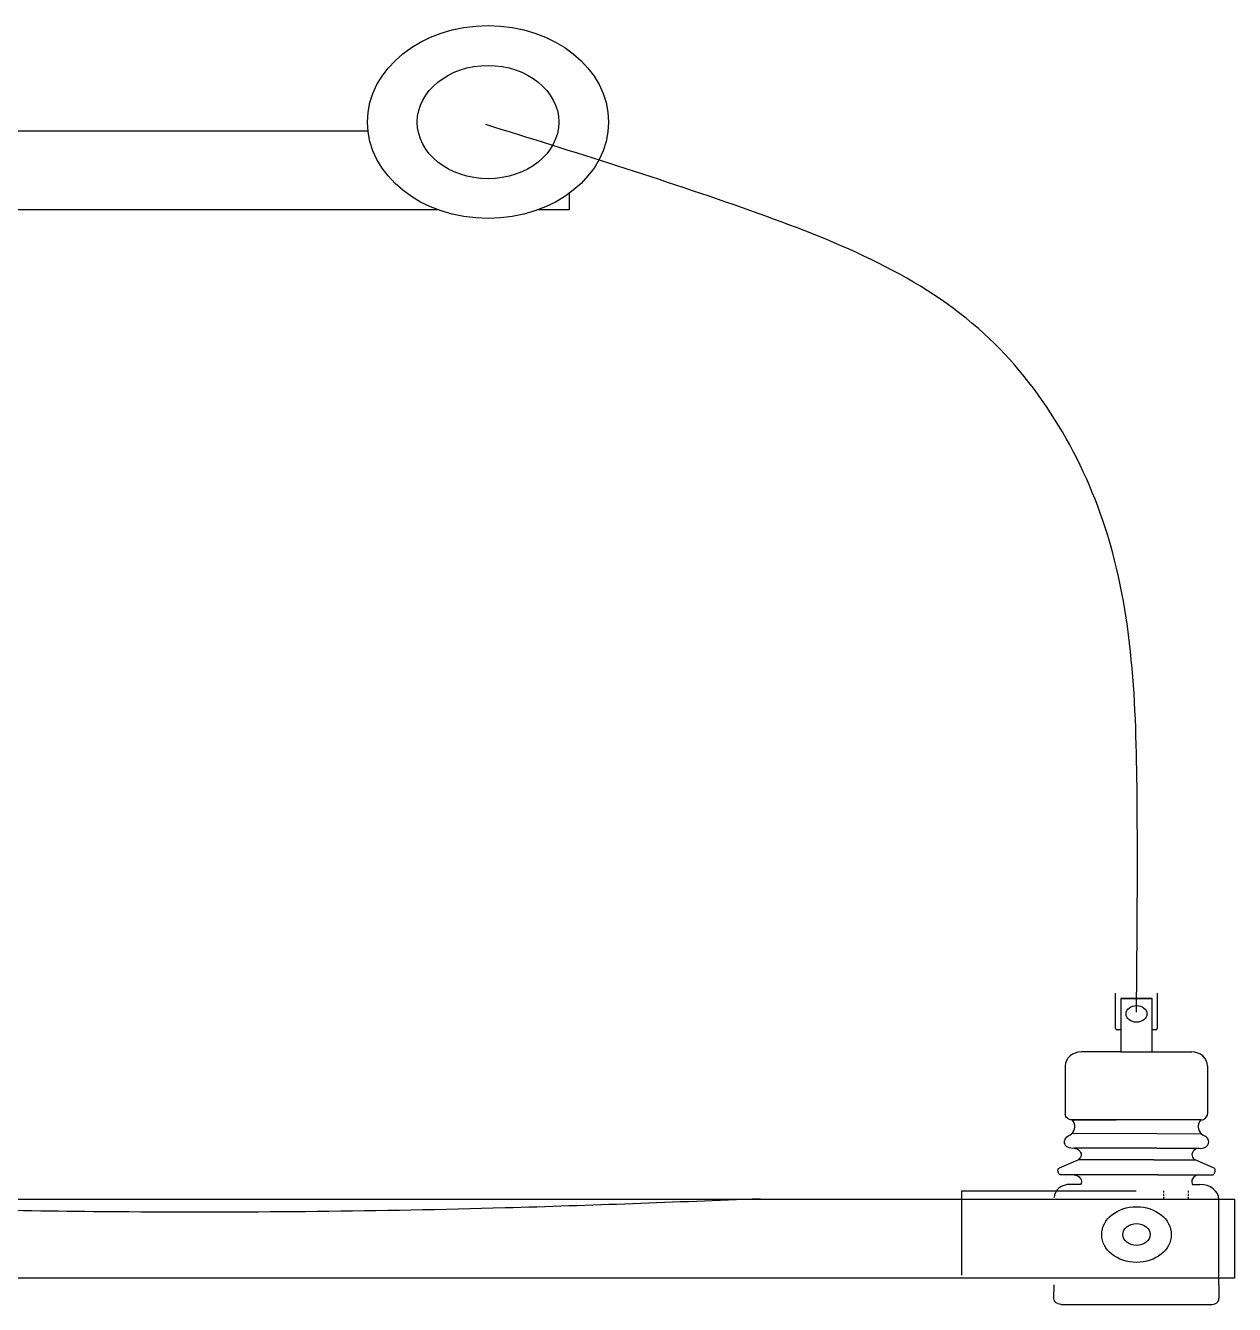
# Model space of a CAD drawing. Header units: millimetres. Extents: x 168 to 394, y 129 to 255.
# Drawn here: x 171.808 to 173.142, y 232.327 to 233.738 of the extents above; entities that cross this region are included whole.
import ezdxf

# ---------------------------------------------------------------- set-up
doc = ezdxf.new("R2010")
doc.units = ezdxf.units.MM
doc.layers.add('Redes', color=3, linetype='Continuous', lineweight=25)
doc.layers.add('Vestida del Poste', color=6, linetype='Continuous', lineweight=25)

# ---------------------------------------------------------------- blocks, each defined once
blk = doc.blocks.new('A$C68940962')
at = {"color": 1}
for p, q in [((-0.1578, 1.9393), (-0.1578, 2.2728)), ((-0.1187, 2.2217), (0.1175, 2.2217)), ((0.1175, 2.2217), (-0.1187, 2.2217)), ((-0.1187, 2.2217), (-0.1175, 1.7197)), ((0.1175, 1.7197), (0.1175, 2.2217)), ((0.1175, 1.7197), (0.1175, 2.2217)), ((0.1567, 2.2728), (0.1567, 1.9393)), ((-0.1187, 1.9274), (-0.146, 1.9274)), ((0.146, 1.9274), (0.1175, 1.9274)), ((-0.527, 1.639), (-0.5341, 1.6153)), ((-0.5163, 1.6616), (-0.527, 1.639)), ((-0.5008, 1.6817), (-0.5163, 1.6616)), ((-0.483, 1.6972), (-0.5008, 1.6817)), ((-0.4629, 1.709), (-0.483, 1.6972)), ((-0.4415, 1.7173), (-0.4629, 1.709)), ((-0.4178, 1.7197), (-0.4415, 1.7173)), ((-0.1175, 1.7197), (-0.4178, 1.7197)), ((-0.1175, 1.7197), (0.1175, 1.7197)), ((0.1175, 1.7197), (0.4178, 1.7197)), ((0.4403, 1.7173), (0.4178, 1.7197)), ((0.4629, 1.709), (0.4403, 1.7173)), ((0.483, 1.6972), (0.4629, 1.709)), ((0.5008, 1.6817), (0.483, 1.6972)), ((0.5151, 1.6616), (0.5008, 1.6817)), ((0.5258, 1.639), (0.5151, 1.6616)), ((0.5329, 1.6153), (0.5258, 1.639)), ((-0.5341, 1.6153), (-0.5364, 1.5892)), ((-0.5364, 1.5892), (-0.5364, 1.1334)), ((0.5353, 1.5892), (0.5329, 1.6153)), ((0.5353, 1.5892), (0.5353, 1.1358)), ((-0.5353, 1.1227), (-0.5364, 1.1334)), ((-0.5317, 1.1121), (-0.5353, 1.1227)), ((-0.527, 1.1038), (-0.5317, 1.1121)), ((-0.521, 1.0954), (-0.527, 1.1038)), ((-0.5139, 1.0895), (-0.521, 1.0954)), ((-0.5044, 1.0848), (-0.5139, 1.0895)), ((-0.4961, 1.0812), (-0.5044, 1.0848)), ((-0.4866, 1.08), (-0.4961, 1.0812)), ((0.1531, 1.08), (-0.4866, 1.08)), ((-0.4747, 1.0646), (-0.4842, 1.08)), ((-0.4842, 1.08), (-0.1531, 1.08)), ((-0.4688, 1.048), (-0.4747, 1.0646)), ((0.4842, 1.08), (0.1531, 1.08)), ((0.4759, 1.0646), (0.47, 1.048)), ((0.4854, 1.08), (0.4759, 1.0646)), ((0.4842, 1.08), (0.4949, 1.0812)), ((0.4949, 1.0812), (0.5044, 1.0848)), ((0.5044, 1.0848), (0.5127, 1.0895)), ((0.5127, 1.0895), (0.5198, 1.0966)), ((0.5198, 1.0966), (0.5258, 1.1049)), ((0.5258, 1.1049), (0.5305, 1.1144)), ((0.5305, 1.1144), (0.5341, 1.1251)), ((0.5341, 1.1251), (0.5353, 1.1358)), ((-0.4795, 0.9625), (-0.4712, 0.9779)), ((-0.4712, 0.9779), (-0.4664, 0.9946)), ((-0.4652, 1.0314), (-0.4688, 1.048)), ((-0.4664, 0.9946), (-0.4641, 1.0124)), ((-0.4641, 1.0124), (-0.4652, 1.0314)), ((0.47, 1.048), (0.4652, 1.0314)), ((0.4652, 1.0314), (0.4652, 1.0124)), ((0.4652, 1.0124), (0.4676, 0.9946)), ((0.4676, 0.9946), (0.4724, 0.9779)), ((0.4724, 0.9779), (0.4795, 0.9625)), ((-0.5436, 0.8735), (-0.5424, 0.8854)), ((-0.5424, 0.8605), (-0.5436, 0.8735)), ((-0.5424, 0.8854), (-0.5388, 0.8972)), ((-0.5388, 0.8972), (-0.5329, 0.9091)), ((-0.5329, 0.9091), (-0.5246, 0.9186)), ((-0.5246, 0.9186), (-0.5163, 0.9269)), ((-0.5163, 0.9269), (-0.502, 0.9364)), ((-0.502, 0.9364), (-0.489, 0.9483)), ((-0.489, 0.9483), (-0.4795, 0.9625)), ((0.1543, 0.9506), (-0.4878, 0.9495)), ((0.1543, 0.9506), (0.489, 0.9495)), ((0.4795, 0.9625), (0.4902, 0.9483)), ((0.4902, 0.9483), (0.5032, 0.9364)), ((0.5032, 0.9364), (0.5163, 0.9269)), ((0.5258, 0.9186), (0.5163, 0.9269)), ((0.5341, 0.9091), (0.5258, 0.9186)), ((0.54, 0.8972), (0.5341, 0.9091)), ((0.5436, 0.8854), (0.54, 0.8972)), ((0.5448, 0.8735), (0.5436, 0.8854)), ((0.5436, 0.8605), (0.5448, 0.8735)), ((-0.5388, 0.8498), (-0.5424, 0.8605)), ((-0.5341, 0.8391), (-0.5388, 0.8498)), ((-0.527, 0.8296), (-0.5341, 0.8391)), ((-0.5175, 0.8213), (-0.527, 0.8296)), ((-0.5068, 0.8165), (-0.5175, 0.8213)), ((-0.4949, 0.813), (-0.5068, 0.8165)), ((-0.483, 0.8118), (-0.4949, 0.813)), ((-0.4712, 0.813), (-0.483, 0.8118)), ((0.1543, 0.813), (-0.4712, 0.813)), ((-0.4688, 0.813), (-0.4593, 0.8106)), ((-0.4593, 0.8106), (-0.4486, 0.807)), ((-0.4486, 0.807), (-0.4403, 0.8011)), ((-0.4403, 0.8011), (-0.432, 0.7928)), ((-0.432, 0.7928), (-0.4261, 0.7845)), ((-0.4261, 0.7845), (-0.4213, 0.7738)), ((-0.4213, 0.7738), (-0.4178, 0.7631)), ((0.1543, 0.813), (0.4724, 0.813)), ((0.4225, 0.7738), (0.419, 0.7631)), ((0.4273, 0.7845), (0.4225, 0.7738)), ((0.4332, 0.7928), (0.4273, 0.7845)), ((0.4415, 0.8011), (0.4332, 0.7928)), ((0.4498, 0.807), (0.4415, 0.8011)), ((0.4605, 0.8106), (0.4498, 0.807)), ((0.47, 0.813), (0.4605, 0.8106)), ((0.4724, 0.813), (0.4842, 0.8118)), ((0.4842, 0.8118), (0.4961, 0.813)), ((0.4961, 0.813), (0.508, 0.8165)), ((0.508, 0.8165), (0.5186, 0.8213)), ((0.5186, 0.8213), (0.527, 0.8296)), ((0.527, 0.8296), (0.5353, 0.8391)), ((0.5353, 0.8391), (0.54, 0.8498)), ((0.54, 0.8498), (0.5436, 0.8605)), ((-0.5815, 0.6278), (-0.4403, 0.705)), ((-0.432, 0.7121), (-0.4403, 0.705)), ((0.1306, 0.7038), (-0.4403, 0.7038)), ((-0.4261, 0.7204), (-0.432, 0.7121)), ((-0.4213, 0.7299), (-0.4261, 0.7204)), ((-0.4178, 0.7406), (-0.4213, 0.7299)), ((-0.4178, 0.7631), (-0.4166, 0.7524)), ((-0.4166, 0.7524), (-0.4178, 0.7406)), ((0.1306, 0.7038), (0.4415, 0.7038)), ((0.419, 0.7631), (0.4178, 0.7524)), ((0.4178, 0.7524), (0.419, 0.7406)), ((0.419, 0.7406), (0.4225, 0.7299)), ((0.4225, 0.7299), (0.4273, 0.7204)), ((0.4273, 0.7204), (0.4332, 0.7121)), ((0.4332, 0.7121), (0.4415, 0.705)), ((0.5815, 0.6278), (0.4415, 0.705)), ((-0.5922, 0.6053), (-0.591, 0.6112)), ((-0.5922, 0.5993), (-0.5922, 0.6053)), ((-0.591, 0.5922), (-0.5922, 0.5993)), ((-0.591, 0.6112), (-0.5899, 0.6172)), ((-0.5899, 0.5863), (-0.591, 0.5922)), ((-0.5899, 0.6172), (-0.5875, 0.6219)), ((-0.5887, 0.5792), (-0.5899, 0.5863)), ((-0.5851, 0.5744), (-0.5887, 0.5792)), ((-0.5875, 0.6219), (-0.5839, 0.6255)), ((-0.5839, 0.6255), (-0.5815, 0.6278)), ((0.5851, 0.6255), (0.5815, 0.6278)), ((0.5875, 0.6219), (0.5851, 0.6255)), ((0.5863, 0.5744), (0.5887, 0.5792)), ((0.5899, 0.6172), (0.5875, 0.6219)), ((0.5887, 0.5792), (0.591, 0.5863)), ((0.5922, 0.6112), (0.5899, 0.6172)), ((0.591, 0.5863), (0.5922, 0.5922)), ((0.5934, 0.6053), (0.5922, 0.6112)), ((0.5922, 0.5922), (0.5934, 0.5993)), ((0.5934, 0.5993), (0.5934, 0.6053)), ((-0.5827, 0.5697), (-0.5851, 0.5744)), ((-0.5792, 0.5661), (-0.5827, 0.5697)), ((-0.5756, 0.5626), (-0.5792, 0.5661)), ((-0.5721, 0.5614), (-0.5756, 0.5626)), ((0.1602, 0.5614), (-0.5721, 0.5614)), ((-0.4688, 0.5614), (-0.4593, 0.5602)), ((-0.4593, 0.5602), (-0.4498, 0.5554)), ((-0.4498, 0.5554), (-0.4403, 0.5507)), ((-0.4403, 0.5507), (-0.432, 0.5436)), ((-0.432, 0.5436), (-0.4261, 0.5341)), ((-0.4261, 0.5341), (-0.4201, 0.5246)), ((-0.4178, 0.4819), (-0.4213, 0.4724)), ((-0.4201, 0.5246), (-0.4166, 0.5139)), ((-0.4154, 0.4925), (-0.4178, 0.4819)), ((-0.4166, 0.5139), (-0.4154, 0.5032)), ((-0.4154, 0.5032), (-0.4154, 0.4925)), ((0.1602, 0.5614), (0.5721, 0.5614)), ((0.4178, 0.5139), (0.4166, 0.5032)), ((0.4166, 0.5032), (0.4166, 0.4925)), ((0.4166, 0.4925), (0.419, 0.4819)), ((0.4213, 0.5246), (0.4178, 0.5139)), ((0.419, 0.4819), (0.4225, 0.4724)), ((0.4273, 0.5341), (0.4213, 0.5246)), ((0.4332, 0.5436), (0.4273, 0.5341)), ((0.4415, 0.5507), (0.4332, 0.5436)), ((0.4498, 0.5554), (0.4415, 0.5507)), ((0.4605, 0.5602), (0.4498, 0.5554)), ((0.47, 0.5614), (0.4605, 0.5602)), ((0.5721, 0.5614), (0.5768, 0.5626)), ((0.5768, 0.5626), (0.5804, 0.5661)), ((0.5804, 0.5661), (0.5839, 0.5697)), ((0.5839, 0.5697), (0.5863, 0.5744)), ((-1.3164, -0.3831), (-1.3164, 0.413)), ((-1.3164, 0.413), (-1.1983, 0.413)), ((-1.1983, 0.413), (-0.0015, 0.413)), ((-0.4213, 0.4724), (-0.4977, 0.4724)), ((0.2033, 0.413), (0.2033, 0.3958)), ((0.3882, 0.413), (0.3882, 0.3958)), ((0.4225, 0.4724), (0.4784, 0.4724)), ((-1.3164, 0.3331), (-1.1983, 0.3331)), ((-1.1983, 0.3331), (-0.0015, 0.3331)), ((0.2033, 0.3843), (0.2033, 0.3618)), ((0.2033, 0.3504), (0.2033, 0.3331)), ((0.3882, 0.3843), (0.3882, 0.3618)), ((0.3882, 0.3504), (0.3882, 0.3331)), ((0.6207, -0.4724), (0.6207, 0.3301)), ((-0.6219, -0.6029), (-0.6207, -0.4724)), ((0.6207, -0.4724), (0.6195, -0.6029)), ((-0.6207, -0.6136), (-0.6219, -0.6029)), ((-0.6172, -0.6231), (-0.6207, -0.6136)), ((-0.6136, -0.6338), (-0.6172, -0.6231)), ((-0.6065, -0.6421), (-0.6136, -0.6338)), ((-0.5993, -0.648), (-0.6065, -0.6421)), ((-0.591, -0.6539), (-0.5993, -0.648)), ((-0.5815, -0.6563), (-0.591, -0.6539)), ((-0.5709, -0.6575), (-0.5815, -0.6563)), ((-0.5709, -0.6575), (0, -0.6575)), ((0, -0.6575), (0.5709, -0.6575)), ((0.5709, -0.6575), (0.5804, -0.6563)), ((0.5804, -0.6563), (0.5899, -0.6539)), ((0.5899, -0.6539), (0.5993, -0.648)), ((0.5993, -0.648), (0.6065, -0.6421)), ((0.6065, -0.6421), (0.6124, -0.6338)), ((0.6124, -0.6338), (0.6172, -0.6231)), ((0.6172, -0.6231), (0.6207, -0.6136)), ((0.6207, -0.6136), (0.6207, -0.6029))]:
    blk.add_line(p, q, dxfattribs=at)
for centre, radius in [((0, 2.0781), 0.0783), ((0, 0), 0.2623), ((0, 0), 0.1033)]:
    blk.add_circle(centre, radius, dxfattribs=at)
for centre, radius, start, end in [((-0.146, 1.9393), 0.0107, 180, 270), ((0.146, 1.9393), 0.0107, 270, 0), ((-0.4977, 0.3493), 0.123, 90, 180), ((0.4784, 0.3301), 0.1423, 0, 90)]:
    blk.add_arc(centre, radius, start, end, dxfattribs=at)
blk = doc.blocks.new('A$C635864E5')
at = {"layer": 'Redes'}
for radius in [1.33, 0.781]:
    blk.add_circle((-42.475, 135.214, -0.001), radius, dxfattribs=at)
blk.add_spline([(-35.321, 122.938, -0.001), (-35.313, 125.928, -0.001), (-35.666, 129.624, -0.001), (-37.065, 132.366, -0.001), (-39.577, 133.99, -0.001), (-42.501, 135.179, -0.001)], degree=3, dxfattribs=at)
blk.add_open_spline([(-53.592, 74.572, -0.001), (-53.579, 80.625, -0.001), (-53.588, 91.297, -0.001), (-54, 104.788, -0.001), (-53.206, 115.244, -0.001), (-53.726, 118.732, -0.001), (-53.202, 119.67, -0.001), (-52.386, 120.329, -0.001), (-51.046, 120.35, -0.001), (-49.116, 120.237, -0.001), (-46.087, 120.163, -0.001), (-42.73, 120.209, -0.001), (-40.411, 120.323, -0.001), (-39.472, 120.369, -0.001)], degree=3, knots=[71.25288, 71.25288, 71.25288, 71.25288, 80.875274, 103.243234, 111.517299, 112.623928, 113.466166, 114.6251, 115.577532, 117.370686, 120.483076, 124.632152, 127.44979, 127.44979, 127.44979, 127.44979], dxfattribs=at)
at = {"layer": 'Vestida del Poste', "elevation": -0.001}
for points in [[(-63.724, 135.091), (-43.799, 135.091)], [(-41.58, 134.23), (-41.58, 134.003), (-41.925, 134.003)], [(-43.024, 134.003), (-64.498, 134.003)]]:
    blk.add_lwpolyline(points, dxfattribs=at)
blk.add_lwpolyline([(-73.86, 120.36), (-34.239, 120.36), (-34.239, 119.273), (-73.86, 119.273)], close=True, dxfattribs=at)
at = {"layer": 'Vestida del Poste', "xscale": 1.464100000000001, "yscale": 1.464100000000001, "zscale": 1.464100000000001}
blk.add_blockref('A$C68940962', (-35.32, 119.873, -0.001), dxfattribs=at)

msp = doc.modelspace()

# ---------------------------------------------------------------- block references
at = {"xscale": 0.1, "yscale": 0.08, "zscale": 0.1}
msp.add_blockref('A$C635864E5', (176.56546, 222.81411, 0.00009), dxfattribs=at)

doc.saveas('drawing.dxf')
